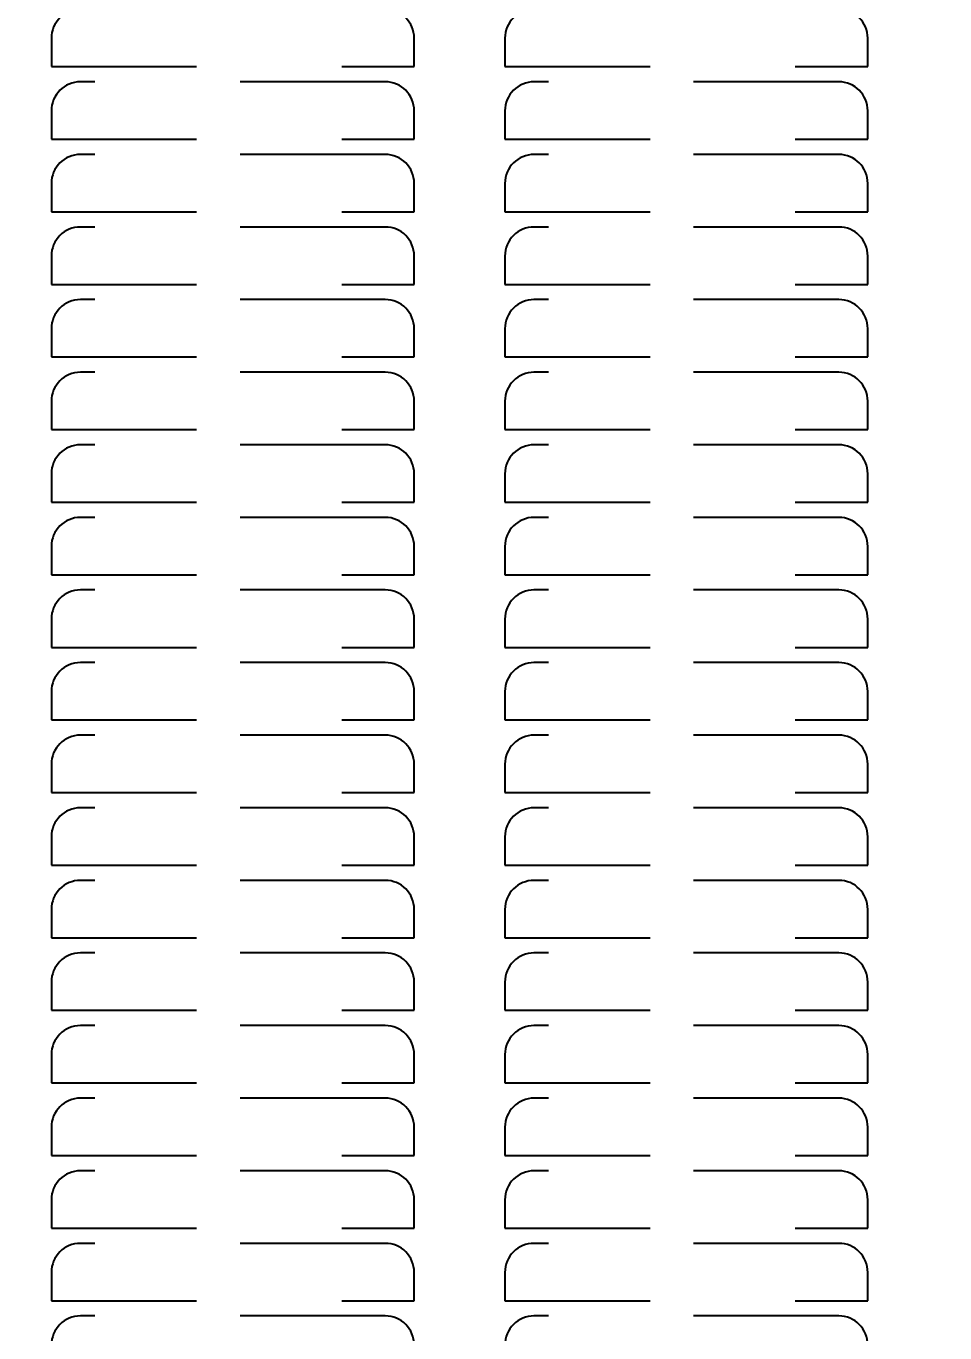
# Model space of a CAD drawing. Header units: inches. Extents: x -0.3 to 42.3, y 0 to 35.9.
# Drawn here: x 3.39 to 9.72, y 18.13 to 27.13 of the extents above; entities that cross this region are included whole.
import ezdxf

# ---------------------------------------------------------------- set-up
doc = ezdxf.new("R2010")
doc.units = ezdxf.units.IN
doc.header["$MEASUREMENT"] = 0
doc.linetypes.add('Dashed', pattern=[2, 1, -1])
doc.layers.add('AM_5', color=3, linetype='Continuous', lineweight=25)
doc.layers.add('AM_9', color=6, linetype='Dashed', lineweight=25)
doc.dimstyles.get("Standard").update_dxf_attribs({"dimtxt": 0.18, "dimasz": 0.18, "dimexe": 0.18, "dimexo": 0.0625, "dimgap": 0.09, "dimtad": 0, "dimtih": 1, "dimtoh": 1, "dimdec": 4, "dimzin": 0, "dimdsep": 46, "dimtxsty": 'Standard', "dimcen": 0.09, "dimadec": 0, "dimazin": 0, "dimtfac": 1, "dimtdec": 4, "dimtofl": 0, "dimtmove": 0, "dimatfit": 3, "dimfxl": 1, "dimtolj": 1, "dimtzin": 0, "dimarcsym": 0})

# ---------------------------------------------------------------- blocks, each defined once
blk = doc.blocks.new('*D1')
at = {"layer": 'AM_5', "color": 0, "lineweight": -2}
for p, q in [((14.375, 35.75), (39.27, 35.75)), ((39.27, 33.75), (39.27, 24.8282)), ((39.27, 2), (39.27, 10.9218)), ((3.39, 0), (39.27, 0))]:
    blk.add_line(p, q, dxfattribs=at)
at = {"layer": 'AM_5', "color": 0}
for points in [[(39.6033, 33.75), (38.9367, 33.75), (39.27, 35.75)], [(38.9367, 2), (39.6033, 2), (39.27, 0)]]:
    blk.add_solid(points, dxfattribs=at)
at = {"layer": 'Defpoints', "color": 0}
for p in [(14.375, 35.75), (3.39, 0), (39.27, 0)]:
    blk.add_point(p, dxfattribs=at)
at = {"layer": 'AM_5', "color": 0, "insert": (39.27, 17.875), "char_height": 2, "attachment_point": 5, "rotation": 90}
blk.add_mtext('\\A1;35.75 in', dxfattribs=at)

msp = doc.modelspace()

# ---------------------------------------------------------------- linework, layer by layer
at = {"layer": 'AM_9'}
for p, q in [((3.564, 27.05), (3.564, 26.855)), ((6.064, 26.855), (6.064, 27.05)), ((6.689, 27.05), (6.689, 26.855)), ((9.189, 26.855), (9.189, 27.05)), ((3.564, 26.855), (6.064, 26.855)), ((6.689, 26.855), (9.189, 26.855)), ((5.864, 26.75), (3.764, 26.75)), ((8.989, 26.75), (6.889, 26.75)), ((3.564, 26.55), (3.564, 26.355)), ((6.064, 26.355), (6.064, 26.55)), ((6.689, 26.55), (6.689, 26.355)), ((9.189, 26.355), (9.189, 26.55)), ((3.564, 26.355), (6.064, 26.355)), ((6.689, 26.355), (9.189, 26.355)), ((5.864, 26.25), (3.764, 26.25)), ((8.989, 26.25), (6.889, 26.25)), ((3.564, 26.05), (3.564, 25.855)), ((6.064, 25.855), (6.064, 26.05)), ((6.689, 26.05), (6.689, 25.855)), ((9.189, 25.855), (9.189, 26.05)), ((3.564, 25.855), (6.064, 25.855)), ((6.689, 25.855), (9.189, 25.855)), ((5.864, 25.75), (3.764, 25.75)), ((8.989, 25.75), (6.889, 25.75)), ((3.564, 25.55), (3.564, 25.355)), ((6.064, 25.355), (6.064, 25.55)), ((6.689, 25.55), (6.689, 25.355)), ((9.189, 25.355), (9.189, 25.55)), ((3.564, 25.355), (6.064, 25.355)), ((6.689, 25.355), (9.189, 25.355)), ((5.864, 25.25), (3.764, 25.25)), ((8.989, 25.25), (6.889, 25.25)), ((3.564, 25.05), (3.564, 24.855)), ((6.064, 24.855), (6.064, 25.05)), ((6.689, 25.05), (6.689, 24.855)), ((9.189, 24.855), (9.189, 25.05)), ((3.564, 24.855), (6.064, 24.855)), ((6.689, 24.855), (9.189, 24.855)), ((5.864, 24.75), (3.764, 24.75)), ((8.989, 24.75), (6.889, 24.75)), ((3.564, 24.55), (3.564, 24.355)), ((6.064, 24.355), (6.064, 24.55)), ((6.689, 24.55), (6.689, 24.355)), ((9.189, 24.355), (9.189, 24.55)), ((3.564, 24.355), (6.064, 24.355)), ((6.689, 24.355), (9.189, 24.355)), ((5.864, 24.25), (3.764, 24.25)), ((8.989, 24.25), (6.889, 24.25)), ((3.564, 24.05), (3.564, 23.855)), ((6.064, 23.855), (6.064, 24.05)), ((6.689, 24.05), (6.689, 23.855)), ((9.189, 23.855), (9.189, 24.05)), ((3.564, 23.855), (6.064, 23.855)), ((6.689, 23.855), (9.189, 23.855)), ((5.864, 23.75), (3.764, 23.75)), ((8.989, 23.75), (6.889, 23.75)), ((3.564, 23.55), (3.564, 23.355)), ((6.064, 23.355), (6.064, 23.55)), ((6.689, 23.55), (6.689, 23.355)), ((9.189, 23.355), (9.189, 23.55)), ((3.564, 23.355), (6.064, 23.355)), ((6.689, 23.355), (9.189, 23.355)), ((5.864, 23.25), (3.764, 23.25)), ((8.989, 23.25), (6.889, 23.25)), ((3.564, 23.05), (3.564, 22.855)), ((6.064, 22.855), (6.064, 23.05)), ((6.689, 23.05), (6.689, 22.855)), ((9.189, 22.855), (9.189, 23.05)), ((3.564, 22.855), (6.064, 22.855)), ((6.689, 22.855), (9.189, 22.855)), ((5.864, 22.75), (3.764, 22.75)), ((8.989, 22.75), (6.889, 22.75)), ((3.564, 22.55), (3.564, 22.355)), ((6.064, 22.355), (6.064, 22.55)), ((6.689, 22.55), (6.689, 22.355)), ((9.189, 22.355), (9.189, 22.55)), ((3.564, 22.355), (6.064, 22.355)), ((6.689, 22.355), (9.189, 22.355)), ((5.864, 22.25), (3.764, 22.25)), ((8.989, 22.25), (6.889, 22.25)), ((3.564, 22.05), (3.564, 21.855)), ((6.064, 21.855), (6.064, 22.05)), ((6.689, 22.05), (6.689, 21.855)), ((9.189, 21.855), (9.189, 22.05)), ((3.564, 21.855), (6.064, 21.855)), ((6.689, 21.855), (9.189, 21.855)), ((5.864, 21.75), (3.764, 21.75)), ((8.989, 21.75), (6.889, 21.75)), ((3.564, 21.55), (3.564, 21.355)), ((6.064, 21.355), (6.064, 21.55)), ((6.689, 21.55), (6.689, 21.355)), ((9.189, 21.355), (9.189, 21.55)), ((3.564, 21.355), (6.064, 21.355)), ((6.689, 21.355), (9.189, 21.355)), ((5.864, 21.25), (3.764, 21.25)), ((8.989, 21.25), (6.889, 21.25)), ((3.564, 21.05), (3.564, 20.855)), ((6.064, 20.855), (6.064, 21.05)), ((6.689, 21.05), (6.689, 20.855)), ((9.189, 20.855), (9.189, 21.05)), ((3.564, 20.855), (6.064, 20.855)), ((6.689, 20.855), (9.189, 20.855)), ((5.864, 20.75), (3.764, 20.75)), ((8.989, 20.75), (6.889, 20.75)), ((3.564, 20.55), (3.564, 20.355)), ((6.064, 20.355), (6.064, 20.55)), ((6.689, 20.55), (6.689, 20.355)), ((9.189, 20.355), (9.189, 20.55)), ((3.564, 20.355), (6.064, 20.355)), ((6.689, 20.355), (9.189, 20.355)), ((5.864, 20.25), (3.764, 20.25)), ((8.989, 20.25), (6.889, 20.25)), ((3.564, 20.05), (3.564, 19.855)), ((6.064, 19.855), (6.064, 20.05)), ((6.689, 20.05), (6.689, 19.855)), ((9.189, 19.855), (9.189, 20.05)), ((3.564, 19.855), (6.064, 19.855)), ((6.689, 19.855), (9.189, 19.855)), ((5.864, 19.75), (3.764, 19.75)), ((8.989, 19.75), (6.889, 19.75)), ((3.564, 19.55), (3.564, 19.355)), ((6.064, 19.355), (6.064, 19.55)), ((6.689, 19.55), (6.689, 19.355)), ((9.189, 19.355), (9.189, 19.55)), ((3.564, 19.355), (6.064, 19.355)), ((6.689, 19.355), (9.189, 19.355)), ((5.864, 19.25), (3.764, 19.25)), ((8.989, 19.25), (6.889, 19.25)), ((3.564, 19.05), (3.564, 18.855)), ((6.064, 18.855), (6.064, 19.05)), ((6.689, 19.05), (6.689, 18.855)), ((9.189, 18.855), (9.189, 19.05)), ((3.564, 18.855), (6.064, 18.855)), ((6.689, 18.855), (9.189, 18.855)), ((5.864, 18.75), (3.764, 18.75)), ((8.989, 18.75), (6.889, 18.75)), ((3.564, 18.55), (3.564, 18.355)), ((6.064, 18.355), (6.064, 18.55)), ((6.689, 18.55), (6.689, 18.355)), ((9.189, 18.355), (9.189, 18.55)), ((3.564, 18.355), (6.064, 18.355)), ((6.689, 18.355), (9.189, 18.355)), ((5.864, 18.25), (3.764, 18.25)), ((8.989, 18.25), (6.889, 18.25))]:
    msp.add_line(p, q, dxfattribs=at)
for centre, start, end in [((3.764, 27.05), 90, 180), ((5.864, 27.05), 360, 90), ((6.889, 27.05), 90, 180), ((8.989, 27.05), 360, 90), ((3.764, 26.55), 90, 180), ((5.864, 26.55), 0, 90), ((6.889, 26.55), 90, 180), ((8.989, 26.55), 0, 90), ((3.764, 26.05), 90, 180), ((5.864, 26.05), 0, 90), ((6.889, 26.05), 90, 180), ((8.989, 26.05), 0, 90), ((3.764, 25.55), 90, 180), ((5.864, 25.55), 0, 90), ((6.889, 25.55), 90, 180), ((8.989, 25.55), 0, 90), ((3.764, 25.05), 90, 180), ((5.864, 25.05), 0, 90), ((6.889, 25.05), 90, 180), ((8.989, 25.05), 0, 90), ((3.764, 24.55), 90, 180), ((5.864, 24.55), 360, 90), ((6.889, 24.55), 90, 180), ((8.989, 24.55), 360, 90), ((3.764, 24.05), 90, 180), ((5.864, 24.05), 0, 90), ((6.889, 24.05), 90, 180), ((8.989, 24.05), 0, 90), ((3.764, 23.55), 90, 180), ((5.864, 23.55), 0, 90), ((6.889, 23.55), 90, 180), ((8.989, 23.55), 0, 90), ((3.764, 23.05), 90, 180), ((5.864, 23.05), 0, 90), ((6.889, 23.05), 90, 180), ((8.989, 23.05), 0, 90), ((3.764, 22.55), 90, 180), ((5.864, 22.55), 0, 90), ((6.889, 22.55), 90, 180), ((8.989, 22.55), 0, 90), ((3.764, 22.05), 90, 180), ((5.864, 22.05), 360, 90), ((6.889, 22.05), 90, 180), ((8.989, 22.05), 360, 90), ((3.764, 21.55), 90, 180), ((5.864, 21.55), 0, 90), ((6.889, 21.55), 90, 180), ((8.989, 21.55), 0, 90), ((3.764, 21.05), 90, 180), ((5.864, 21.05), 0, 90), ((6.889, 21.05), 90, 180), ((8.989, 21.05), 0, 90), ((3.764, 20.55), 90, 180), ((5.864, 20.55), 0, 90), ((6.889, 20.55), 90, 180), ((8.989, 20.55), 0, 90), ((3.764, 20.05), 90, 180), ((5.864, 20.05), 0, 90), ((6.889, 20.05), 90, 180), ((8.989, 20.05), 0, 90), ((3.764, 19.55), 90, 180), ((5.864, 19.55), 360, 90), ((6.889, 19.55), 90, 180), ((8.989, 19.55), 360, 90), ((3.764, 19.05), 90, 180), ((5.864, 19.05), 0, 90), ((6.889, 19.05), 90, 180), ((8.989, 19.05), 0, 90), ((3.764, 18.55), 90, 180), ((5.864, 18.55), 0, 90), ((6.889, 18.55), 90, 180), ((8.989, 18.55), 0, 90), ((3.764, 18.05), 90, 180), ((5.864, 18.05), 360, 90), ((6.889, 18.05), 90, 180), ((8.989, 18.05), 360, 90)]:
    msp.add_arc(centre, 0.2, start, end, dxfattribs=at)

# ---------------------------------------------------------------- dimensions: what is measured, and where the dimension line sits
at = {"layer": 'AM_5'}
dim = msp.add_linear_dim(base=(39.27, 0), p1=(14.375, 35.75), p2=(3.39, 0), angle=90, text='35.75 in', dimstyle='Standard', override={"dimtxt": 2, "dimasz": 2, "dimexe": 0, "dimexo": 0, "dimgap": 0.6}, dxfattribs=at)
dim.commit()
dim.dimension.update_dxf_attribs({"geometry": '*D1', "text_midpoint": (39.27, 17.875), "dimtype": 160, "text_rotation": 90})

doc.saveas('drawing.dxf')
